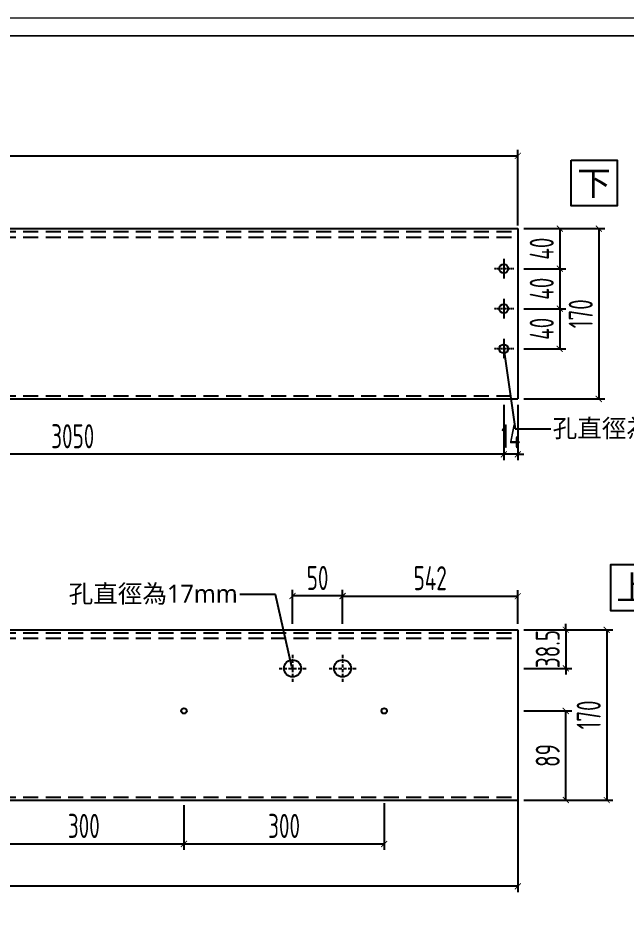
# Model space of a CAD drawing. Extents: x -3378 to 102197, y -3799 to 48702.
# Drawn here: x 12801 to 13408, y 6318 to 7209 of the extents above; entities that cross this region are included whole.
import ezdxf
from ezdxf import colors
from ezdxf.entities.mleader import LeaderData, LeaderLine
from ezdxf.enums import TextEntityAlignment as Align
from ezdxf.math import Vec2, Vec3

# ---------------------------------------------------------------- set-up
doc = ezdxf.new("R2010")
doc.units = 0
doc.set_wipeout_variables(frame=1)
for name, pattern in [('ASC-Facade Detail W1 & W2$0$HIDDEN2', [4.7625, 3.175, -1.5875]), ('CENTER', [2, 1.25, -0.25, 0.25, -0.25]), ('DASHDOT', [1, 0.5, -0.25, 0, -0.25]), ('HIDDEN', [0.375, 0.25, -0.125])]:
    doc.linetypes.add(name, pattern=pattern)
for name, color, linetype in [('DIM', 173, 'Continuous'), ('GM_ANNO_LABL', 4, 'Continuous'), ('GM_ANNO_TEXT', 7, 'Continuous'), ('噴塗面', 6, 'DASHDOT'), ('金屬面材 METAL PANEL', 2, 'Continuous'), ('鋼件', 6, 'Continuous'), ('隱藏線 HIDDEN', 8, 'HIDDEN')]:
    doc.layers.add(name, color=color, linetype=linetype)
doc.layers.add('GM_CNST', color=171, linetype='Continuous', lineweight=5, plot=False)
doc.styles.add('CHINESE', font='ros1.shx', dxfattribs={"width": 0.75, "bigfont": 'hztxt.shx'})
doc.styles.add('GM', font='')
doc.styles.get('GM').set_extended_font_data('Microsoft JhengHei')
doc.dimstyles.new('F-06', dxfattribs={"dimscale": 6, "dimtxt": 4, "dimasz": 1, "dimexe": 1, "dimexo": 1, "dimgap": 1, "dimtad": 1, "dimdec": 1, "dimzin": 12, "dimdsep": 46, "dimtxsty": 'CHINESE', "dimblk": 'ARCHTICK', "dimcen": 0, "dimclrd": 4, "dimclre": 4, "dimclrt": 1, "dimadec": 0, "dimazin": 3, "dimtfac": 1, "dimtdec": 1, "dimtix": 1, "dimtmove": 2, "dimatfit": 3, "dimfxl": 1, "dimtolj": 1, "dimtzin": 0, "dimarcsym": 0})

# ---------------------------------------------------------------- blocks, each defined once
blk = doc.blocks.new('_ArchTick')
at = {"color": 0, "linetype": 'ByBlock', "const_width": 0.15}
blk.add_lwpolyline([(-0.5, -0.5), (0.5, 0.5)], dxfattribs=at)
blk = doc.blocks.new('*D1185')
at = {"layer": 'Defpoints', "color": 0, "ltscale": 10, "transparency": 16777216}
for p in [(13300.23, 6998.73, 0), (13300.23, 6828.73, 0), (13381.07, 6828.73)]:
    blk.add_point(p, dxfattribs=at)
at = {"layer": 'DIM', "color": 4, "lineweight": -2, "ltscale": 10, "transparency": 16777216}
for p, q in [((13306.23, 6998.73), (13387.07, 6998.73)), ((13381.07, 6998.73), (13381.07, 6828.73)), ((13306.23, 6828.73), (13387.07, 6828.73))]:
    blk.add_line(p, q, dxfattribs=at)
at = {"layer": 'DIM', "color": 4, "lineweight": -2, "ltscale": 10, "transparency": 16777216, "xscale": 6, "yscale": 6, "zscale": 6}
for p, rotation in [((13381.07, 6998.73), 90), ((13381.07, 6828.73), 270)]:
    blk.add_blockref('_ArchTick', p, dxfattribs=dict(at, rotation=rotation))
at = {"layer": 'DIM', "color": 1, "ltscale": 10, "transparency": 16777216, "insert": (13363.07, 6913.73), "char_height": 24, "attachment_point": 5, "rotation": 90, "style": 'CHINESE'}
blk.add_mtext('\\A1;170', dxfattribs=at)
blk = doc.blocks.new('*D1194')
at = {"layer": 'Defpoints', "color": 0, "ltscale": 10, "transparency": 16777216}
for p in [(13300.23, 6468.21, 0), (11568.78, 6428.17, 0), (11568.78, 6342.06)]:
    blk.add_point(p, dxfattribs=at)
at = {"layer": 'DIM', "color": 4, "lineweight": -2, "ltscale": 10, "transparency": 16777216}
for p, q in [((13300.23, 6462.21), (13300.23, 6336.06)), ((11568.78, 6422.17), (11568.78, 6336.06)), ((13300.23, 6342.06), (11568.78, 6342.06))]:
    blk.add_line(p, q, dxfattribs=at)
at = {"layer": 'DIM', "color": 4, "lineweight": -2, "ltscale": 10, "transparency": 16777216, "xscale": 6, "yscale": 6, "zscale": 6, "rotation": 180}
blk.add_blockref('_ArchTick', (11568.78, 6342.06), dxfattribs=at)
at = {"layer": 'DIM', "color": 4, "lineweight": -2, "ltscale": 10, "transparency": 16777216, "xscale": 6, "yscale": 6, "zscale": 6}
blk.add_blockref('_ArchTick', (13300.23, 6342.06), dxfattribs=at)
at = {"layer": 'DIM', "color": 1, "ltscale": 10, "transparency": 16777216, "insert": (12434.5, 6360.06), "char_height": 24, "attachment_point": 5, "style": 'CHINESE'}
blk.add_mtext('\\A1;4275', dxfattribs=at)
blk = doc.blocks.new('*D1195')
at = {"layer": 'Defpoints', "color": 0, "ltscale": 10, "transparency": 16777216}
for p in [(13300.23, 6598.17, 0), (13300.23, 6428.17, 0), (13389.02, 6428.17)]:
    blk.add_point(p, dxfattribs=at)
at = {"layer": 'DIM', "color": 4, "lineweight": -2, "ltscale": 10, "transparency": 16777216}
for p, q in [((13306.23, 6598.17), (13395.02, 6598.17)), ((13389.02, 6598.17), (13389.02, 6428.17)), ((13306.23, 6428.17), (13395.02, 6428.17))]:
    blk.add_line(p, q, dxfattribs=at)
at = {"layer": 'DIM', "color": 4, "lineweight": -2, "ltscale": 10, "transparency": 16777216, "xscale": 6, "yscale": 6, "zscale": 6}
for p, rotation in [((13389.02, 6598.17), 90), ((13389.02, 6428.17), 270)]:
    blk.add_blockref('_ArchTick', p, dxfattribs=dict(at, rotation=rotation))
at = {"layer": 'DIM', "color": 1, "ltscale": 10, "transparency": 16777216, "insert": (13371.02, 6513.17), "char_height": 24, "attachment_point": 5, "rotation": 90, "style": 'CHINESE'}
blk.add_mtext('\\A1;170', dxfattribs=at)
blk = doc.blocks.new('*D1200')
at = {"layer": 'Defpoints', "color": 0, "ltscale": 10, "transparency": 16777216}
for p in [(13300.23, 7071.44), (11568.78, 6995.73, 0), (13300.23, 6995.73, 0)]:
    blk.add_point(p, dxfattribs=at)
at = {"layer": 'DIM', "color": 4, "lineweight": -2, "ltscale": 10, "transparency": 16777216}
for p, q in [((11568.78, 7001.73), (11568.78, 7077.44)), ((13300.23, 7001.73), (13300.23, 7077.44)), ((11568.78, 7071.44), (13300.23, 7071.44))]:
    blk.add_line(p, q, dxfattribs=at)
at = {"layer": 'DIM', "color": 4, "lineweight": -2, "ltscale": 10, "transparency": 16777216, "xscale": 6, "yscale": 6, "zscale": 6, "rotation": 180}
blk.add_blockref('_ArchTick', (11568.78, 7071.44), dxfattribs=at)
at = {"layer": 'DIM', "color": 4, "lineweight": -2, "ltscale": 10, "transparency": 16777216, "xscale": 6, "yscale": 6, "zscale": 6}
blk.add_blockref('_ArchTick', (13300.23, 7071.44), dxfattribs=at)
at = {"layer": 'DIM', "color": 1, "ltscale": 10, "transparency": 16777216, "insert": (12434.5, 7089.44), "char_height": 24, "attachment_point": 5, "style": 'CHINESE'}
blk.add_mtext('\\A1;4275', dxfattribs=at)
blk = doc.blocks.new('A$C1729d957')
at = {"color": 1, "linetype": 'ASC-Facade Detail W1 & W2$0$HIDDEN2'}
for p, q in [((0, 13.5), (0, -13.5)), ((-13.5, 0), (13.5, 0))]:
    blk.add_line(p, q, dxfattribs=at)
at = {"color": 1}
blk.add_circle((0, 0), 8.5, dxfattribs=at)
blk = doc.blocks.new('*D1204')
at = {"layer": 'Defpoints', "color": 0, "ltscale": 10, "transparency": 16777216}
for p in [(13075.23, 6631.94), (13075.23, 6598.17, 0), (13125.23, 6598.17, 0)]:
    blk.add_point(p, dxfattribs=at)
at = {"layer": 'DIM', "color": 4, "lineweight": -2, "ltscale": 10, "transparency": 16777216}
for p, q in [((13075.23, 6604.17), (13075.23, 6637.94)), ((13125.23, 6631.94), (13075.23, 6631.94)), ((13125.23, 6604.17), (13125.23, 6637.94))]:
    blk.add_line(p, q, dxfattribs=at)
at = {"layer": 'DIM', "color": 4, "lineweight": -2, "ltscale": 10, "transparency": 16777216, "xscale": 6, "yscale": 6, "zscale": 6, "rotation": 180}
blk.add_blockref('_ArchTick', (13075.23, 6631.94), dxfattribs=at)
at = {"layer": 'DIM', "color": 4, "lineweight": -2, "ltscale": 10, "transparency": 16777216, "xscale": 6, "yscale": 6, "zscale": 6}
blk.add_blockref('_ArchTick', (13125.23, 6631.94), dxfattribs=at)
at = {"layer": 'DIM', "color": 1, "ltscale": 10, "transparency": 16777216, "insert": (13100.23, 6649.94), "char_height": 24, "attachment_point": 5, "style": 'CHINESE'}
blk.add_mtext('\\A1;50', dxfattribs=at)
blk = doc.blocks.new('*D1205')
at = {"layer": 'Defpoints', "color": 0, "ltscale": 10, "transparency": 16777216}
for p in [(13300.23, 6631.72), (13125.23, 6600.55, 0), (13300.23, 6598.17, 0)]:
    blk.add_point(p, dxfattribs=at)
at = {"layer": 'DIM', "color": 4, "lineweight": -2, "ltscale": 10, "transparency": 16777216}
for p, q in [((13125.23, 6606.55), (13125.23, 6637.72)), ((13125.23, 6631.72), (13300.23, 6631.72)), ((13300.23, 6604.17), (13300.23, 6637.72))]:
    blk.add_line(p, q, dxfattribs=at)
at = {"layer": 'DIM', "color": 4, "lineweight": -2, "ltscale": 10, "transparency": 16777216, "xscale": 6, "yscale": 6, "zscale": 6, "rotation": 180}
blk.add_blockref('_ArchTick', (13125.23, 6631.72), dxfattribs=at)
at = {"layer": 'DIM', "color": 4, "lineweight": -2, "ltscale": 10, "transparency": 16777216, "xscale": 6, "yscale": 6, "zscale": 6}
blk.add_blockref('_ArchTick', (13300.23, 6631.72), dxfattribs=at)
at = {"layer": 'DIM', "color": 1, "ltscale": 10, "transparency": 16777216, "insert": (13212.73, 6649.72), "char_height": 24, "attachment_point": 5, "style": 'CHINESE'}
blk.add_mtext('\\A1;542', dxfattribs=at)
blk = doc.blocks.new('*D1139')
at = {"layer": 'Defpoints', "color": 0, "ltscale": 10, "transparency": 16777216}
for p in [(13300.23, 6598.17, 0), (13300.23, 6559.67), (13348.1, 6559.67)]:
    blk.add_point(p, dxfattribs=at)
at = {"layer": 'DIM', "color": 4, "lineweight": -2, "ltscale": 10, "transparency": 16777216}
for p, q in [((13348.1, 6598.17), (13348.1, 6604.17)), ((13306.23, 6598.17), (13354.1, 6598.17)), ((13348.1, 6598.17), (13348.1, 6559.67)), ((13306.23, 6559.67), (13354.1, 6559.67)), ((13348.1, 6559.67), (13348.1, 6553.67))]:
    blk.add_line(p, q, dxfattribs=at)
at = {"layer": 'DIM', "color": 4, "lineweight": -2, "ltscale": 10, "transparency": 16777216, "xscale": 6, "yscale": 6, "zscale": 6}
for p, rotation in [((13348.1, 6598.17), 270), ((13348.1, 6559.67), 90)]:
    blk.add_blockref('_ArchTick', p, dxfattribs=dict(at, rotation=rotation))
at = {"layer": 'DIM', "color": 1, "ltscale": 10, "transparency": 16777216, "insert": (13330.1, 6578.92), "char_height": 24, "attachment_point": 5, "rotation": 90, "style": 'CHINESE'}
blk.add_mtext('\\A1;38.5', dxfattribs=at)
blk = doc.blocks.new('_Dot')
at = {"color": 0, "linetype": 'ByBlock', "lineweight": -2}
blk.add_line((-0.5, 0), (-1, 0), dxfattribs=at)
at = {"color": 0, "linetype": 'ByBlock', "const_width": 0.5}
blk.add_lwpolyline([(-0.25, 0, 1), (0.25, 0, 1)], format="xyb", close=True, dxfattribs=at)
blk = doc.blocks.new('A$Cfb602b97')
at = {"color": 6, "linetype": 'CENTER'}
for p, q in [((10, 20, 0), (10, 0, 0)), ((20, 10, 0), (0, 10, 0))]:
    blk.add_line(p, q, dxfattribs=at)
at = {"layer": '鋼件', "ltscale": 10}
blk.add_circle((10, 10, 0), 4.5, dxfattribs=at)
blk = doc.blocks.new('*D1142')
at = {"layer": 'Defpoints', "color": 0, "ltscale": 10, "transparency": 16777216}
for p in [(13300.23, 6998.73, 0), (13300.23, 6958.73, 0), (13342.13, 6958.73)]:
    blk.add_point(p, dxfattribs=at)
at = {"layer": 'DIM', "color": 4, "lineweight": -2, "ltscale": 10, "transparency": 16777216}
for p, q in [((13306.23, 6998.73), (13348.13, 6998.73)), ((13342.13, 6998.73), (13342.13, 6958.73)), ((13306.23, 6958.73), (13348.13, 6958.73))]:
    blk.add_line(p, q, dxfattribs=at)
at = {"layer": 'DIM', "color": 4, "lineweight": -2, "ltscale": 10, "transparency": 16777216, "xscale": 6, "yscale": 6, "zscale": 6}
for p, rotation in [((13342.13, 6998.73), 90), ((13342.13, 6958.73), 270)]:
    blk.add_blockref('_ArchTick', p, dxfattribs=dict(at, rotation=rotation))
at = {"layer": 'DIM', "color": 1, "ltscale": 10, "transparency": 16777216, "insert": (13324.13, 6978.73), "char_height": 24, "attachment_point": 5, "rotation": 90, "style": 'CHINESE'}
blk.add_mtext('\\A1;40', dxfattribs=at)
blk = doc.blocks.new('*D1143')
at = {"layer": 'Defpoints', "color": 0, "ltscale": 10, "transparency": 16777216}
for p in [(13300.23, 6958.73, 0), (13300.23, 6918.74, 0), (13342.13, 6918.74)]:
    blk.add_point(p, dxfattribs=at)
at = {"layer": 'DIM', "color": 4, "lineweight": -2, "ltscale": 10, "transparency": 16777216}
for p, q in [((13306.23, 6958.73), (13348.13, 6958.73)), ((13342.13, 6958.73), (13342.13, 6918.74)), ((13306.23, 6918.74), (13348.13, 6918.74))]:
    blk.add_line(p, q, dxfattribs=at)
at = {"layer": 'DIM', "color": 4, "lineweight": -2, "ltscale": 10, "transparency": 16777216, "xscale": 6, "yscale": 6, "zscale": 6}
for p, rotation in [((13342.13, 6958.73), 90), ((13342.13, 6918.74), 270)]:
    blk.add_blockref('_ArchTick', p, dxfattribs=dict(at, rotation=rotation))
at = {"layer": 'DIM', "color": 1, "ltscale": 10, "transparency": 16777216, "insert": (13324.13, 6938.73), "char_height": 24, "attachment_point": 5, "rotation": 90, "style": 'CHINESE'}
blk.add_mtext('\\A1;40', dxfattribs=at)
blk = doc.blocks.new('*D1144')
at = {"layer": 'Defpoints', "color": 0, "ltscale": 10, "transparency": 16777216}
for p in [(13300.23, 6918.74, 0), (13300.23, 6878.73, 0), (13342.13, 6878.73)]:
    blk.add_point(p, dxfattribs=at)
at = {"layer": 'DIM', "color": 4, "lineweight": -2, "ltscale": 10, "transparency": 16777216}
for p, q in [((13306.23, 6918.74), (13348.13, 6918.74)), ((13342.13, 6918.74), (13342.13, 6878.73)), ((13306.23, 6878.73), (13348.13, 6878.73))]:
    blk.add_line(p, q, dxfattribs=at)
at = {"layer": 'DIM', "color": 4, "lineweight": -2, "ltscale": 10, "transparency": 16777216, "xscale": 6, "yscale": 6, "zscale": 6}
for p, rotation in [((13342.13, 6918.74), 90), ((13342.13, 6878.73), 270)]:
    blk.add_blockref('_ArchTick', p, dxfattribs=dict(at, rotation=rotation))
at = {"layer": 'DIM', "color": 1, "ltscale": 10, "transparency": 16777216, "insert": (13324.13, 6898.73), "char_height": 24, "attachment_point": 5, "rotation": 90, "style": 'CHINESE'}
blk.add_mtext('\\A1;40', dxfattribs=at)
blk = doc.blocks.new('*D1145')
at = {"layer": 'Defpoints', "color": 0, "ltscale": 10, "transparency": 16777216}
for p in [(12425.23, 6828.73, 0), (13286.19, 6828.73, 0), (12425.23, 6773.44)]:
    blk.add_point(p, dxfattribs=at)
at = {"layer": 'DIM', "color": 4, "lineweight": -2, "ltscale": 10, "transparency": 16777216}
for p, q in [((12425.23, 6822.73), (12425.23, 6767.44)), ((13286.19, 6822.73), (13286.19, 6767.44)), ((13286.19, 6773.44), (12425.23, 6773.44))]:
    blk.add_line(p, q, dxfattribs=at)
at = {"layer": 'DIM', "color": 4, "lineweight": -2, "ltscale": 10, "transparency": 16777216, "xscale": 6, "yscale": 6, "zscale": 6, "rotation": 180}
blk.add_blockref('_ArchTick', (12425.23, 6773.44), dxfattribs=at)
at = {"layer": 'DIM', "color": 4, "lineweight": -2, "ltscale": 10, "transparency": 16777216, "xscale": 6, "yscale": 6, "zscale": 6}
blk.add_blockref('_ArchTick', (13286.19, 6773.44), dxfattribs=at)
at = {"layer": 'DIM', "color": 1, "ltscale": 10, "transparency": 16777216, "insert": (12855.71, 6791.44), "char_height": 24, "attachment_point": 5, "style": 'CHINESE'}
blk.add_mtext('\\A1;3050', dxfattribs=at)
blk = doc.blocks.new('*D1156')
at = {"layer": 'Defpoints', "color": 0, "ltscale": 10, "transparency": 16777216}
for p in [(12766.78, 6428.17, 0), (12966.78, 6429), (12966.78, 6384.32)]:
    blk.add_point(p, dxfattribs=at)
at = {"layer": 'DIM', "color": 4, "lineweight": -2, "ltscale": 10, "transparency": 16777216}
for p, q in [((12766.78, 6422.17), (12766.78, 6378.32)), ((12966.78, 6423), (12966.78, 6378.32)), ((12766.78, 6384.32), (12966.78, 6384.32))]:
    blk.add_line(p, q, dxfattribs=at)
at = {"layer": 'DIM', "color": 4, "lineweight": -2, "ltscale": 10, "transparency": 16777216, "xscale": 6, "yscale": 6, "zscale": 6, "rotation": 180}
blk.add_blockref('_ArchTick', (12766.78, 6384.32), dxfattribs=at)
at = {"layer": 'DIM', "color": 4, "lineweight": -2, "ltscale": 10, "transparency": 16777216, "xscale": 6, "yscale": 6, "zscale": 6}
blk.add_blockref('_ArchTick', (12966.78, 6384.32), dxfattribs=at)
at = {"layer": 'DIM', "color": 1, "ltscale": 10, "transparency": 16777216, "insert": (12866.78, 6402.32), "char_height": 24, "attachment_point": 5, "style": 'CHINESE'}
blk.add_mtext('\\A1;300', dxfattribs=at)
blk = doc.blocks.new('*D1157')
at = {"layer": 'Defpoints', "color": 0, "ltscale": 10, "transparency": 16777216}
for p in [(12966.78, 6429), (13166.78, 6431.17), (13166.78, 6384.32)]:
    blk.add_point(p, dxfattribs=at)
at = {"layer": 'DIM', "color": 4, "lineweight": -2, "ltscale": 10, "transparency": 16777216}
for p, q in [((13166.78, 6425.17), (13166.78, 6378.32)), ((12966.78, 6423), (12966.78, 6378.32)), ((12966.78, 6384.32), (13166.78, 6384.32))]:
    blk.add_line(p, q, dxfattribs=at)
at = {"layer": 'DIM', "color": 4, "lineweight": -2, "ltscale": 10, "transparency": 16777216, "xscale": 6, "yscale": 6, "zscale": 6, "rotation": 180}
blk.add_blockref('_ArchTick', (12966.78, 6384.32), dxfattribs=at)
at = {"layer": 'DIM', "color": 4, "lineweight": -2, "ltscale": 10, "transparency": 16777216, "xscale": 6, "yscale": 6, "zscale": 6}
blk.add_blockref('_ArchTick', (13166.78, 6384.32), dxfattribs=at)
at = {"layer": 'DIM', "color": 1, "ltscale": 10, "transparency": 16777216, "insert": (13066.78, 6402.32), "char_height": 24, "attachment_point": 5, "style": 'CHINESE'}
blk.add_mtext('\\A1;300', dxfattribs=at)
blk = doc.blocks.new('*D1158')
at = {"layer": 'Defpoints', "color": 0, "ltscale": 10, "transparency": 16777216}
for p in [(13300.23, 6517.17), (13348.1, 6517.17), (13300.23, 6428.17, 0)]:
    blk.add_point(p, dxfattribs=at)
at = {"layer": 'DIM', "color": 4, "lineweight": -2, "ltscale": 10, "transparency": 16777216}
for p, q in [((13306.23, 6517.17), (13354.1, 6517.17)), ((13348.1, 6428.17), (13348.1, 6517.17)), ((13306.23, 6428.17), (13354.1, 6428.17))]:
    blk.add_line(p, q, dxfattribs=at)
at = {"layer": 'DIM', "color": 4, "lineweight": -2, "ltscale": 10, "transparency": 16777216, "xscale": 6, "yscale": 6, "zscale": 6}
for p, rotation in [((13348.1, 6517.17), 90), ((13348.1, 6428.17), 270)]:
    blk.add_blockref('_ArchTick', p, dxfattribs=dict(at, rotation=rotation))
at = {"layer": 'DIM', "color": 1, "ltscale": 10, "transparency": 16777216, "insert": (13330.1, 6472.67), "char_height": 24, "attachment_point": 5, "rotation": 90, "style": 'CHINESE'}
blk.add_mtext('\\A1;89', dxfattribs=at)
blk = doc.blocks.new('*D1132')
at = {"layer": 'Defpoints', "color": 0, "ltscale": 10, "transparency": 16777216}
for p in [(13286.19, 6828.73, 0), (13300.23, 6828.73, 0), (13286.19, 6773.44)]:
    blk.add_point(p, dxfattribs=at)
at = {"layer": 'DIM', "color": 4, "lineweight": -2, "ltscale": 10, "transparency": 16777216}
for p, q in [((13286.19, 6822.73), (13286.19, 6767.44)), ((13300.23, 6822.73), (13300.23, 6767.44)), ((13286.19, 6773.44), (13280.19, 6773.44)), ((13300.23, 6773.44), (13286.19, 6773.44)), ((13300.23, 6773.44), (13306.23, 6773.44))]:
    blk.add_line(p, q, dxfattribs=at)
at = {"layer": 'DIM', "color": 4, "lineweight": -2, "ltscale": 10, "transparency": 16777216, "xscale": 6, "yscale": 6, "zscale": 6}
blk.add_blockref('_ArchTick', (13286.19, 6773.44), dxfattribs=at)
at = {"layer": 'DIM', "color": 4, "lineweight": -2, "ltscale": 10, "transparency": 16777216, "xscale": 6, "yscale": 6, "zscale": 6, "rotation": 180}
blk.add_blockref('_ArchTick', (13300.23, 6773.44), dxfattribs=at)
at = {"layer": 'DIM', "color": 1, "ltscale": 10, "transparency": 16777216, "insert": (13293.21, 6791.44), "char_height": 24, "attachment_point": 5, "style": 'CHINESE'}
blk.add_mtext('\\A1;14', dxfattribs=at)
blk = doc.blocks.new('TK')
at = {"lineweight": 0}
blk.add_3dface([(3, 5), (415, 5), (415, 294), (3, 294)], dxfattribs=at)
at = {"layer": 'GM_CNST'}
blk.add_lwpolyline([(3, 294), (415, 294), (415, 30.55), (3, 30.55)], close=True, dxfattribs=at)
at = {"layer": 'GM_CNST', "linetype": 'Continuous', "lineweight": 0}
blk.add_3dface([(420, 0), (0, 0), (0, 297), (420, 297)], dxfattribs=at)
at = {"layer": 'GM_ANNO_TEXT', "style": 'GM'}
for tag, p in [('業主', (283.43, 26.37)), ('圖名', (283.48, 9.14))]:
    blk.add_attdef(tag, text='', height=2.56, dxfattribs=at).set_placement(p, align=Align.MIDDLE_LEFT)
for tag, p in [('繪圖者', (109.3, 23.05)), ('比例尺', (166.71, 23.04)), ('設計者', (109.3, 9.56)), ('單位', (138.49, 9.62)), ('日期', (166.62, 9.45))]:
    blk.add_attdef(tag, text='', height=2.56, dxfattribs=at).set_placement(p, align=Align.CENTER)
for p in [(389.45, 19.37), (389.45, 13.69), (359.78, 12.56), (389.45, 8.01)]:
    blk.add_attdef('加工編號', text='', height=2.56, dxfattribs=at).set_placement(p, align=Align.MIDDLE)
blk = doc.blocks.new('*U1278')
blk.add_wipeout([(-1.6, 1.6), (1.6, 1.6), (1.6, -1.6), (-1.6, -1.6)])
blk.add_lwpolyline([(-1.6, 1.6), (1.6, 1.6), (1.6, -1.6), (-1.6, -1.6)], close=True)
at = {"layer": 'GM_ANNO_TEXT', "ltscale": 0.3, "style": 'GM', "flags": 8}
blk.add_attdef('01', text='', height=1.725, dxfattribs=at).set_placement((0, 0), align=Align.MIDDLE_CENTER)
blk = doc.blocks.new('*U1277')
blk.add_wipeout([(-1.6, 1.6), (1.6, 1.6), (1.6, -1.6), (-1.6, -1.6)])
blk.add_lwpolyline([(-1.6, 1.6), (1.6, 1.6), (1.6, -1.6), (-1.6, -1.6)], close=True)
at = {"layer": 'GM_ANNO_TEXT', "ltscale": 0.3, "style": 'GM', "flags": 8}
blk.add_attdef('01', text='', height=1.725, dxfattribs=at).set_placement((0, 0), align=Align.MIDDLE_CENTER)

msp = doc.modelspace()

# ---------------------------------------------------------------- linework, layer by layer
at = {"layer": '金屬面材 METAL PANEL'}
for p, q in [((11568.783, 6998.727, 0), (13300.225, 6998.727, 0)), ((13300.225, 6998.727, 0), (13300.225, 6828.727, 0)), ((11568.783, 6828.727, 0), (13300.225, 6828.727, 0)), ((11568.783, 6598.167, 0), (13300.225, 6598.167, 0)), ((13300.225, 6598.167, 0), (13300.225, 6428.167, 0)), ((11568.783, 6428.167, 0), (13300.225, 6428.167, 0))]:
    msp.add_line(p, q, dxfattribs=at)
at = {"layer": '鋼件', "linetype": 'Continuous'}
for centre in [(12966.783, 6517.167, 0), (13166.783, 6517.167, 0)]:
    msp.add_circle(centre, 2.75, dxfattribs=at)
at = {"layer": '隱藏線 HIDDEN', "ltscale": 60}
for p, q in [((11568.783, 6995.727, 0), (13300.225, 6995.727, 0)), ((11568.783, 6990.227, 0), (13300.225, 6990.227, 0)), ((11568.783, 6831.727, 0), (13300.225, 6831.727, 0)), ((11568.783, 6595.167, 0), (13300.225, 6595.167, 0)), ((11568.783, 6589.667, 0), (13300.225, 6589.667, 0)), ((11568.783, 6431.167, 0), (13300.225, 6431.167, 0))]:
    msp.add_line(p, q, dxfattribs=at)

# ---------------------------------------------------------------- block references
at = {"xscale": 6, "yscale": 6, "zscale": 6}
msp.add_blockref('TK', (11398.793, 5427.217), dxfattribs=at)
for p in [(13075.225, 6559.667, 0), (13125.225, 6559.667, 0)]:
    msp.add_blockref('A$C1729d957', p)
at = {"layer": '噴塗面', "ltscale": 10}
for p in [(13276.19, 6948.727, 0), (13276.19, 6908.742), (13276.225, 6868.727)]:
    msp.add_blockref('A$Cfb602b97', p, dxfattribs=at)

# ---------------------------------------------------------------- dimensions: what is measured, and where the dimension line sits
at = {"layer": 'DIM', "ltscale": 10}
for base, p1, p2, text, picture, middle in [((13300.225, 7071.441, 0), (11568.783, 6995.726, 0), (13300.225, 6995.726, 0), '4275', '*D1200', (12434.504, 7089.441, 0)), ((12966.783, 6384.317, 0), (12766.783, 6428.167, 0), (12966.783, 6429.004, 0), '300', '*D1156', (12866.783, 6402.317, 0)), ((13166.783, 6384.317, 0), (12966.783, 6429.004, 0), (13166.783, 6431.167, 0), '300', '*D1157', (13066.783, 6402.317, 0))]:
    dim = msp.add_linear_dim(base=base, p1=p1, p2=p2, angle=180, text=text, dimstyle='F-06', dxfattribs=at)
    dim.commit()
    dim.dimension.update_dxf_attribs({"geometry": picture, "text_midpoint": middle})
for base, p1, p2, picture, middle in [((13381.069, 6828.727, 0), (13300.225, 6998.727, 0), (13300.225, 6828.727, 0), '*D1185', (13363.069, 6913.727, 0)), ((13342.133, 6958.727), (13300.225, 6998.727, 0), (13300.225, 6958.727, 0), '*D1142', (13324.133, 6978.727)), ((13342.133, 6918.742), (13300.225, 6958.727, 0), (13300.225, 6918.742, 0), '*D1143', (13324.133, 6938.734)), ((13342.133, 6878.727), (13300.225, 6918.742, 0), (13300.225, 6878.727, 0), '*D1144', (13324.133, 6898.734)), ((13348.105, 6559.667, 0), (13300.225, 6598.167, 0), (13300.225, 6559.667, 0), '*D1139', (13330.105, 6578.917, 0)), ((13389.02, 6428.167, 0), (13300.225, 6598.167, 0), (13300.225, 6428.167, 0), '*D1195', (13371.02, 6513.167, 0)), ((13348.105, 6517.167), (13300.225, 6428.167, 0), (13300.225, 6517.167), '*D1158', (13330.105, 6472.667))]:
    dim = msp.add_linear_dim(base=base, p1=p1, p2=p2, angle=90, dimstyle='F-06', dxfattribs=at)
    dim.commit()
    dim.dimension.update_dxf_attribs({"geometry": picture, "text_midpoint": middle})
for base, p1, p2, text, picture, middle in [((12425.225, 6773.437), (13286.19, 6828.727, 0), (12425.225, 6828.727, 0), '3050', '*D1145', (12855.708, 6791.437)), ((13300.225, 6631.717, 0), (13125.225, 6600.551, 0), (13300.225, 6598.167, 0), '542', '*D1205', (13212.725, 6649.717, 0)), ((11568.783, 6342.061, 0), (13300.225, 6468.212, 0), (11568.783, 6428.167, 0), '4275', '*D1194', (12434.504, 6360.061, 0))]:
    dim = msp.add_linear_dim(base=base, p1=p1, p2=p2, text=text, dimstyle='F-06', dxfattribs=at)
    dim.commit()
    dim.dimension.update_dxf_attribs({"geometry": picture, "text_midpoint": middle})
for base, p1, p2, picture, middle in [((13286.19, 6773.437), (13300.225, 6828.727, 0), (13286.19, 6828.727, 0), '*D1132', (13293.208, 6791.437)), ((13075.225, 6631.935, 0), (13125.225, 6598.167, 0), (13075.225, 6598.167, 0), '*D1204', (13100.225, 6649.935, 0))]:
    dim = msp.add_linear_dim(base=base, p1=p1, p2=p2, dimstyle='F-06', dxfattribs=at)
    dim.commit()
    dim.dimension.update_dxf_attribs({"geometry": picture, "text_midpoint": middle})

# ---------------------------------------------------------------- leaders
at = {"layer": 'GM_ANNO_LABL'}
ml = msp.add_multileader_mtext('Standard', dxfattribs=at)
ml.set_content('{\\fMicrosoft JhengHei|b0|i0|c136|p34;孔直徑為}9{\\fMicrosoft JhengHei|b0|i0|c136|p34;mm}', color=256, style='GM')
ml.set_leader_properties()
ml.set_arrow_properties(name='DOT')
ml.build(insert=Vec2(0, 0))
ml.multileader.update_dxf_attribs({"arrow_head_size": 3})
ctx = ml.context
ctx.base_point, ctx.char_height, ctx.arrow_head_size, ctx.plane_origin = Vec3(13333.038, 6798.729, 0), 18, 3, Vec3(13357.423, 6809.946, 0)
notes = []
notes.append((ctx, [(0, (1, 1, 0), (13297.462, 6798.729, 0), (1, 0), 35.576, [(0, [(13286.225, 6878.727, 0)], 0, [])])]))
ctx.mtext.insert, ctx.mtext.flow_direction = Vec3(13335.038, 6808.386, 0), 5
ml = msp.add_multileader_mtext('Standard', dxfattribs=at)
ml.set_content('{\\fMicrosoft JhengHei|b0|i0|c136|p34;孔直徑為17mm}', color=256, style='GM')
ml.set_leader_properties()
ml.set_arrow_properties(name='DOT')
ml.build(insert=Vec2(0, 0))
ml.multileader.update_dxf_attribs({"arrow_head_size": 3})
ctx = ml.context
ctx.base_point, ctx.char_height, ctx.arrow_head_size, ctx.plane_origin = Vec3(12855.017, 6633.505, 0), 18, 3, Vec3(13003.766, 6540.788, 0)
ctx.text_align_type = 2
notes.append((ctx, [(0, (1, 1, 0), (13058.07, 6633.505, 0), (-1, 0), 35.576, [(0, [(13074.964, 6559.667, 0)], 0, [])])]))
ctx.mtext.insert, ctx.mtext.alignment, ctx.mtext.flow_direction = Vec3(13020.493, 6643.161, 0), 3, 5
for ctx, leaders in notes:
    for number, flags, end, landing, length, lines in leaders:
        leader = LeaderData()
        leader.index, (leader.has_last_leader_line, leader.has_dogleg_vector, leader.attachment_direction) = number, flags
        leader.last_leader_point, leader.dogleg_vector, leader.dogleg_length = Vec3(end), Vec3(landing), length
        for number, points, colour, breaks in lines:
            line = LeaderLine()
            line.index, line.vertices, line.color, line.breaks = number, Vec3.list(points), colors.encode_raw_color(colour), breaks
            leader.lines.append(line)
        ctx.leaders.append(leader)

# ---------------------------------------------------------------- next in the draw order: block references
at = {"layer": 'GM_ANNO_LABL', "ltscale": 0.3, "xscale": 14.28571431275816, "yscale": 14.28571431275816, "zscale": 14.28571431275816}
msp.add_blockref('*U1278', (13376.436, 7044.202, 0), dxfattribs=at).add_auto_attribs({'01': '下'})
at = {"layer": 'GM_ANNO_LABL', "ltscale": 0.3}
ref = msp.add_blockref('*U1277', (13415.634, 6640.273, 0), dxfattribs=dict(at, xscale=-14.28571431275816, yscale=14.28571431275816, zscale=14.28571431275816))
ref.add_attrib('01', '上', dxfattribs={"layer": 'GM_ANNO_TEXT', "ltscale": 0.3, "height": 24.643, "style": 'GM', "flags": 8}).set_placement((13415.38, 6640.273, 0), align=Align.MIDDLE_CENTER)

doc.saveas('drawing.dxf')
